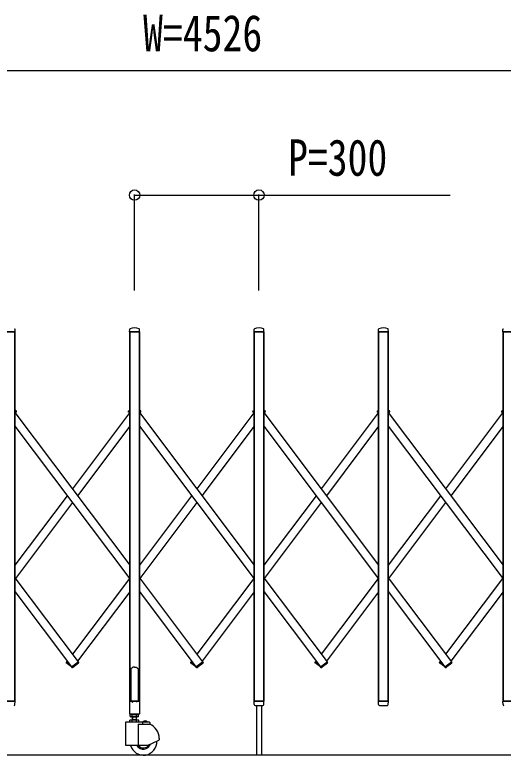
# Model space of a CAD drawing. Units: millimetres, scale not verified. Extents: x -16832 to 16820, y -11892 to 11880.
# Drawn here: x -5140 to -3962, y -871 to 914 of the extents above; entities that cross this region are included whole.
import ezdxf
from ezdxf.enums import TextEntityAlignment as Align

# ---------------------------------------------------------------- set-up
doc = ezdxf.new("R2010")
doc.units = ezdxf.units.MM
doc.header["$LTSCALE"] = 50
for name, color, linetype in [('0-3_YKK_11E', 7, 'Continuous'), ('0-5_YKK_13', 4, 'Continuous'), ('0-6_YKK_A1', 4, 'Continuous'), ('0-7_YKK_D', 6, 'Continuous')]:
    doc.layers.add(name, color=color, linetype=linetype)
doc.styles.add('ＭＳ ゴシック', font='')
doc.styles.get('ＭＳ ゴシック').set_extended_font_data('MS Gothic')

msp = doc.modelspace()

# ---------------------------------------------------------------- linework, layer by layer
at = {"layer": '0-3_YKK_11E'}
msp.add_line((-1398.17, -870.59), (-7584.19, -870.59), dxfattribs=at)
at = {"layer": '0-5_YKK_13'}
for p, q in [((-5139.71, 149.41), (-5163.11, 149.41)), ((-5139.41, 149.73), (-5139.78, 155.85)), ((-4863.41, 149.73), (-4863.03, 155.85)), ((-4839.71, 149.41), (-4863.11, 149.41)), ((-4839.41, 149.73), (-4839.78, 155.85)), ((-4563.39, 149.71), (-4563.02, 155.84)), ((-4539.69, 149.39), (-4563.09, 149.39)), ((-4539.4, 149.71), (-4539.77, 155.84)), ((-4263.39, 149.71), (-4263.02, 155.84)), ((-4239.69, 149.39), (-4263.09, 149.39)), ((-4239.4, 149.71), (-4239.77, 155.84)), ((-3963.39, 149.71), (-3963.02, 155.84)), ((-3939.69, 149.39), (-3963.09, 149.39)), ((-5136.49, -41.44), (-5139.91, -38.87)), ((-5137.19, -44.04), (-5139.91, -42)), ((-5137.19, -44.04), (-5136.29, -42.84)), ((-4865.62, -44.04), (-4866.53, -42.84)), ((-4866.33, -41.44), (-4862.91, -38.87)), ((-4865.62, -44.04), (-4862.91, -42)), ((-4836.49, -41.44), (-4839.91, -38.87)), ((-4837.19, -44.04), (-4839.91, -42)), ((-4837.19, -44.04), (-4836.29, -42.84)), ((-4565.62, -44.04), (-4566.53, -42.84)), ((-4566.33, -41.44), (-4562.91, -38.87)), ((-4565.62, -44.04), (-4562.91, -42)), ((-4536.47, -41.46), (-4539.89, -38.89)), ((-4537.18, -44.06), (-4539.89, -42.02)), ((-4537.18, -44.06), (-4536.27, -42.86)), ((-4265.61, -44.06), (-4266.51, -42.86)), ((-4266.32, -41.46), (-4262.89, -38.89)), ((-4265.61, -44.06), (-4262.89, -42.02)), ((-4236.47, -41.46), (-4239.89, -38.89)), ((-4237.18, -44.06), (-4239.89, -42.02)), ((-4237.18, -44.06), (-4236.27, -42.86)), ((-3965.61, -44.06), (-3966.51, -42.86)), ((-3966.32, -41.46), (-3962.89, -38.89)), ((-3965.61, -44.06), (-3962.89, -42.02)), ((-5015.6, -645.76), (-5016.5, -646.96)), ((-5003.45, -658.03), (-5016.3, -648.36)), ((-5008.56, -651.06), (-5015.6, -645.76)), ((-5003.6, -658.15), (-4987.14, -645.76)), ((-5003.6, -658.15), (-5002.7, -659.35)), ((-5001.3, -659.55), (-4986.44, -648.36)), ((-4999.14, -658.15), (-5000.04, -659.35)), ((-4999.14, -658.15), (-4999.29, -658.03)), ((-4987.14, -645.76), (-4986.24, -646.96)), ((-4851.41, -658.79), (-4855.41, -658.37)), ((-4851.41, -658.79), (-4847.41, -658.37)), ((-4847.41, -658.37), (-4846.41, -659.26)), ((-4846.41, -659.26), (-4844.91, -660.49)), ((-4715.6, -645.76), (-4716.5, -646.96)), ((-4703.45, -658.03), (-4716.3, -648.36)), ((-4708.56, -651.06), (-4715.6, -645.76)), ((-4703.6, -658.15), (-4687.14, -645.76)), ((-4703.6, -658.15), (-4702.7, -659.35)), ((-4701.3, -659.55), (-4686.44, -648.36)), ((-4699.14, -658.15), (-4700.04, -659.35)), ((-4699.14, -658.15), (-4699.29, -658.03)), ((-4687.14, -645.76), (-4686.24, -646.96)), ((-4415.59, -645.78), (-4416.49, -646.98)), ((-4403.44, -658.05), (-4416.29, -648.38)), ((-4408.54, -651.08), (-4415.59, -645.78)), ((-4403.59, -658.17), (-4387.13, -645.78)), ((-4403.59, -658.17), (-4402.69, -659.36)), ((-4401.29, -659.56), (-4386.42, -648.38)), ((-4399.13, -658.17), (-4400.03, -659.36)), ((-4399.13, -658.17), (-4399.28, -658.05)), ((-4387.13, -645.78), (-4386.23, -646.98)), ((-4115.59, -645.78), (-4116.49, -646.98)), ((-4103.44, -658.05), (-4116.29, -648.38)), ((-4108.54, -651.08), (-4115.59, -645.78)), ((-4103.59, -658.17), (-4087.13, -645.78)), ((-4103.59, -658.17), (-4102.69, -659.36)), ((-4101.29, -659.56), (-4086.42, -648.38)), ((-4099.13, -658.17), (-4100.03, -659.36)), ((-4099.13, -658.17), (-4099.28, -658.05)), ((-4087.13, -645.78), (-4086.23, -646.98)), ((-4860.41, -662.05), (-4860.41, -740.49)), ((-4844.91, -660.49), (-4843.41, -661.51)), ((-4843.41, -661.51), (-4842.41, -662.05)), ((-4842.41, -662.05), (-4842.41, -740.49)), ((-5139.71, -740.59), (-5163.11, -740.59)), ((-5139.88, -748.71), (-5139.86, -748.3)), ((-5139.86, -748.3), (-5139.41, -740.91)), ((-4863.71, -741.09), (-4863.71, -770.49)), ((-4860.41, -740.49), (-4863.11, -740.49)), ((-4860.41, -740.49), (-4855.41, -742.49)), ((-4842.41, -740.49), (-4847.41, -742.49)), ((-4839.71, -740.49), (-4842.41, -740.49)), ((-4839.11, -770.49), (-4839.11, -741.09)), ((-4562.94, -748.32), (-4563.39, -740.93)), ((-4539.69, -740.61), (-4563.09, -740.61)), ((-4562.94, -748.32), (-4562.92, -748.73)), ((-4539.87, -748.73), (-4539.85, -748.32)), ((-4539.85, -748.32), (-4539.4, -740.93)), ((-4262.94, -748.32), (-4263.39, -740.93)), ((-4239.69, -740.61), (-4263.09, -740.61)), ((-4262.94, -748.32), (-4262.92, -748.73)), ((-4239.87, -748.73), (-4239.85, -748.32)), ((-4239.85, -748.32), (-4239.4, -740.93)), ((-3962.94, -748.32), (-3963.39, -740.93)), ((-3939.69, -740.61), (-3963.09, -740.61)), ((-3962.94, -748.32), (-3962.92, -748.73)), ((-4560.92, -750.61), (-4541.87, -750.61)), ((-4260.92, -750.61), (-4241.87, -750.61)), ((-4863.11, -771.09), (-4839.71, -771.09))]:
    msp.add_line(p, q, dxfattribs=at)
for points in [[(-4855.41, -658.37), (-4856.41, -659.26), (-4857.91, -660.49)], [(-4857.91, -660.49), (-4859.41, -661.51), (-4860.41, -662.05)]]:
    msp.add_lwpolyline(points, dxfattribs=at)
for centre, radius, start, end in [((-5140.78, 155.79), 1, 3.5, 62.3399), ((-5139.71, 149.71), 0.3, 270, 0), ((-5139.71, 149.71), 0.3, 0, 3.5), ((-4863.11, 149.71), 0.3, 176.5, 180), ((-4863.11, 149.71), 0.3, 180, 270), ((-4862.03, 155.79), 1, 117.6601, 176.5), ((-4851.41, 135.52), 23.89, 62.3399, 117.6601), ((-4840.78, 155.79), 1, 3.5, 62.3399), ((-4839.71, 149.71), 0.3, 270, 0), ((-4839.71, 149.71), 0.3, 0, 3.5), ((-4563.09, 149.69), 0.3, 176.5, 180), ((-4563.09, 149.69), 0.3, 180, 270), ((-4562.02, 155.78), 1, 117.6601, 176.5), ((-4551.39, 135.5), 23.89, 62.3399, 117.6601), ((-4540.77, 155.78), 1, 3.5, 62.3399), ((-4539.69, 149.69), 0.3, 270, 0), ((-4539.69, 149.69), 0.3, 0, 3.5), ((-4263.09, 149.69), 0.3, 176.5, 180), ((-4263.09, 149.69), 0.3, 180, 270), ((-4262.02, 155.78), 1, 117.6601, 176.5), ((-4251.39, 135.5), 23.89, 62.3399, 117.6601), ((-4240.77, 155.78), 1, 3.5, 62.3399), ((-4239.69, 149.69), 0.3, 270, 0), ((-4239.69, 149.69), 0.3, 0, 3.5), ((-3963.09, 149.69), 0.3, 176.5, 180), ((-3963.09, 149.69), 0.3, 180, 270), ((-3962.02, 155.78), 1, 117.6601, 176.5), ((-5137.09, -42.24), 1, 323.04394, 53.04394), ((-4865.73, -42.24), 1, 126.95606, 216.95606), ((-4837.09, -42.24), 1, 323.04394, 53.04394), ((-4565.73, -42.24), 1, 126.95606, 216.95606), ((-4537.07, -42.26), 1, 323.04394, 53.04394), ((-4265.72, -42.26), 1, 126.95606, 216.95606), ((-4237.07, -42.26), 1, 323.04394, 53.04394), ((-3965.72, -42.26), 1, 126.95606, 216.95606), ((-5015.7, -647.56), 1, 143.04394, 233.04394), ((-5001.9, -658.75), 1, 216.95606, 306.95606), ((-5000.84, -658.75), 1, 233.04394, 323.04394), ((-4987.04, -647.56), 1, 306.95606, 36.95606), ((-4715.7, -647.56), 1, 143.04394, 233.04394), ((-4701.9, -658.75), 1, 216.95606, 306.95606), ((-4700.84, -658.75), 1, 233.04394, 323.04394), ((-4687.04, -647.56), 1, 306.95606, 36.95606), ((-4415.69, -647.58), 1, 143.04394, 233.04394), ((-4401.89, -658.76), 1, 216.95606, 306.95606), ((-4400.83, -658.76), 1, 233.04394, 323.04394), ((-4387.02, -647.58), 1, 306.95606, 36.95606), ((-4115.69, -647.58), 1, 143.04394, 233.04394), ((-4101.89, -658.76), 1, 216.95606, 306.95606), ((-4100.83, -658.76), 1, 233.04394, 323.04394), ((-4087.02, -647.58), 1, 306.95606, 36.95606), ((-5141.88, -748.59), 2, 270, 356.5), ((-5139.71, -740.89), 0.3, 356.5, 90), ((-4863.11, -741.09), 0.6, 90, 180), ((-4839.71, -741.09), 0.6, 0, 90), ((-4563.09, -740.91), 0.3, 90, 183.5), ((-4560.92, -748.61), 2, 183.5, 270), ((-4541.87, -748.61), 2, 270, 356.5), ((-4539.69, -740.91), 0.3, 356.5, 90), ((-4263.09, -740.91), 0.3, 90, 183.5), ((-4260.92, -748.61), 2, 183.5, 270), ((-4241.87, -748.61), 2, 270, 356.5), ((-4239.69, -740.91), 0.3, 356.5, 90), ((-3963.09, -740.91), 0.3, 90, 183.5), ((-3960.92, -748.61), 2, 183.5, 270), ((-4863.11, -770.49), 0.6, 180, 270), ((-4839.71, -770.49), 0.6, 270, 0)]:
    msp.add_arc(centre, radius, start, end, dxfattribs=at)
at = {"layer": '0-6_YKK_A1'}
for p, q in [((-4562.89, 149.39), (-4539.89, 149.39)), ((-4539.89, 149.39), (-4562.89, 149.39)), ((-4262.89, 149.39), (-4239.89, 149.39)), ((-4239.89, 149.39), (-4262.89, 149.39)), ((-5139.91, -44.46), (-4862.91, -412.64)), ((-5138.88, -45.83), (-5137.41, -43.87)), ((-4863.9, -45.84), (-5001.38, -228.58)), ((-4865.39, -43.86), (-4862.91, -42)), ((-4865.39, -43.86), (-4862.91, -47.16)), ((-4839.91, -44.46), (-4562.91, -412.64)), ((-4838.88, -45.83), (-4837.41, -43.87)), ((-4563.9, -45.84), (-4701.38, -228.58)), ((-4565.39, -43.86), (-4562.91, -42)), ((-4565.39, -43.86), (-4562.91, -47.16)), ((-4539.89, -44.48), (-4262.89, -412.66)), ((-4538.87, -45.84), (-4537.4, -43.89)), ((-4263.88, -45.86), (-4401.37, -228.6)), ((-4265.37, -43.88), (-4262.89, -42.02)), ((-4265.37, -43.88), (-4262.89, -47.17)), ((-4239.89, -44.48), (-3962.89, -412.66)), ((-4238.87, -45.84), (-4237.4, -43.89)), ((-3963.88, -45.86), (-4101.37, -228.6)), ((-3965.37, -43.88), (-3962.89, -42.02)), ((-3965.37, -43.88), (-3962.89, -47.17)), ((-5139.91, -77.73), (-4862.91, -445.91)), ((-4862.91, -77.79), (-4988.87, -245.22)), ((-4839.91, -77.73), (-4562.91, -445.91)), ((-4562.91, -77.79), (-4688.87, -245.22)), ((-4539.89, -77.74), (-4262.89, -445.92)), ((-4262.89, -77.81), (-4388.86, -245.23)), ((-4239.89, -77.74), (-3962.89, -445.92)), ((-3962.89, -77.81), (-4088.86, -245.23)), ((-5013.9, -245.22), (-5139.91, -412.71)), ((-4713.9, -245.22), (-4839.91, -412.71)), ((-4413.88, -245.23), (-4539.89, -412.72)), ((-4113.88, -245.23), (-4239.89, -412.72)), ((-5001.38, -261.85), (-5138.87, -444.59)), ((-4701.38, -261.85), (-4838.87, -444.59)), ((-4401.37, -261.87), (-4538.86, -444.61)), ((-4101.37, -261.87), (-4238.86, -444.61)), ((-5139.91, -443.21), (-4987.38, -645.94)), ((-4863.88, -444.61), (-5001.37, -627.35)), ((-4839.91, -443.21), (-4687.38, -645.94)), ((-4563.88, -444.61), (-4701.37, -627.35)), ((-4539.89, -443.23), (-4387.37, -645.96)), ((-4263.87, -444.62), (-4401.36, -627.37)), ((-4239.89, -443.23), (-4087.37, -645.96)), ((-3963.87, -444.62), (-4101.36, -627.37)), ((-5139.91, -476.48), (-5003.36, -657.97)), ((-4862.91, -476.58), (-4988.86, -643.98)), ((-4839.91, -476.48), (-4703.36, -657.97)), ((-4562.91, -476.58), (-4688.86, -643.98)), ((-4539.89, -476.49), (-4403.35, -657.99)), ((-4262.89, -476.59), (-4388.84, -644)), ((-4239.89, -476.49), (-4103.35, -657.99)), ((-3962.89, -476.59), (-4088.84, -644)), ((-5013.88, -643.98), (-5015.36, -645.94)), ((-5008.56, -651.06), (-5015.36, -645.94)), ((-5003.36, -657.97), (-4987.38, -645.94)), ((-4713.88, -643.98), (-4715.36, -645.94)), ((-4708.56, -651.06), (-4715.36, -645.94)), ((-4703.36, -657.97), (-4687.38, -645.94)), ((-4413.87, -644), (-4415.35, -645.96)), ((-4408.54, -651.08), (-4415.35, -645.96)), ((-4403.35, -657.99), (-4387.37, -645.96)), ((-4113.87, -644), (-4115.35, -645.96)), ((-4108.54, -651.08), (-4115.35, -645.96)), ((-4103.35, -657.99), (-4087.37, -645.96)), ((-4562.89, -740.61), (-4539.89, -740.61)), ((-4539.89, -740.61), (-4562.89, -740.61)), ((-4262.89, -740.61), (-4239.89, -740.61)), ((-4239.89, -740.61), (-4262.89, -740.61)), ((-4557.39, -750.61), (-4557.39, -870.61)), ((-4545.39, -750.61), (-4545.39, -870.61)), ((-4861.87, -777.63), (-4860.56, -778.39)), ((-4860.66, -770.59), (-4860.66, -772.39)), ((-4843.56, -778.39), (-4860.56, -778.39)), ((-4857.06, -778.39), (-4857.06, -786.59)), ((-4857.06, -784.59), (-4847.06, -784.59)), ((-4856.25, -784.59), (-4857.06, -785.99)), ((-4856.96, -777.63), (-4856.96, -773.15)), ((-4856.25, -778.39), (-4856.25, -784.59)), ((-4847.87, -778.39), (-4847.87, -784.59)), ((-4847.87, -784.59), (-4847.06, -785.99)), ((-4847.15, -777.63), (-4847.15, -773.15)), ((-4847.06, -786.59), (-4847.06, -778.39)), ((-4842.24, -777.63), (-4843.56, -778.39)), ((-4873.06, -791.59), (-4873.06, -846.09)), ((-4872.06, -790.59), (-4816.06, -790.59)), ((-4863.03, -790.59), (-4863.03, -786.59)), ((-4857.54, -790.59), (-4857.54, -786.59)), ((-4846.57, -790.59), (-4846.57, -786.59)), ((-4843.11, -795.59), (-4843.11, -847.09)), ((-4843.04, -795.59), (-4815.06, -795.59)), ((-4832.44, -791.59), (-4832.44, -795.59)), ((-4821.36, -790.08), (-4830.76, -790.08)), ((-4830.76, -790.59), (-4830.76, -790.08)), ((-4821.36, -790.59), (-4830.76, -790.59)), ((-4821.36, -790.59), (-4821.36, -790.08)), ((-4815.06, -791.59), (-4815.06, -795.59)), ((-4820.06, -847.09), (-4792.63, -834.3)), ((-4792.06, -830.51), (-4792.06, -833.4)), ((-4820.06, -847.09), (-4872.06, -847.09))]:
    msp.add_line(p, q, dxfattribs=at)
for points in [[(-5162.91, 149.41), (-5139.91, 149.41), (-5139.91, -740.59), (-5162.91, -740.59)], [(-5162.91, -740.59), (-5139.91, -740.59), (-5139.91, 149.41), (-5162.91, 149.41)], [(-4862.91, 149.41), (-4839.91, 149.41), (-4839.91, -740.59), (-4862.91, -740.59)], [(-4862.91, -740.59), (-4839.91, -740.59), (-4839.91, 149.41), (-4862.91, 149.41)], [(-4562.89, 149.39), (-4539.89, 149.39), (-4539.89, -740.61), (-4562.89, -740.61)], [(-4562.89, -740.61), (-4539.89, -740.61), (-4539.89, 149.39), (-4562.89, 149.39)], [(-4262.89, 149.39), (-4239.89, 149.39), (-4239.89, -740.61), (-4262.89, -740.61)], [(-4262.89, -740.61), (-4239.89, -740.61), (-4239.89, 149.39), (-4262.89, 149.39)], [(-3962.89, 149.39), (-3939.89, 149.39), (-3939.89, -740.61), (-3962.89, -740.61)], [(-3962.89, -740.61), (-3939.89, -740.61), (-3939.89, 149.39), (-3962.89, 149.39)]]:
    msp.add_lwpolyline(points, close=True, dxfattribs=at)
for points in [[(-4862.91, 149.41), (-4839.91, 149.41), (-4862.91, 149.41)], [(-5139.91, -42), (-5137.43, -43.86), (-5139.91, -42)], [(-4839.91, -42), (-4837.43, -43.86), (-4839.91, -42)], [(-4539.89, -42.02), (-4537.42, -43.88), (-4539.89, -42.02)], [(-4239.89, -42.02), (-4237.42, -43.88), (-4239.89, -42.02)], [(-4861.87, -777.63), (-4861.87, -773.15), (-4860.56, -772.39)], [(-4860.66, -772.39), (-4843.46, -772.39), (-4843.46, -770.59)], [(-4842.24, -777.63), (-4842.24, -773.15), (-4843.56, -772.39), (-4860.56, -772.39)], [(-4841.09, -790.59), (-4841.09, -786.59), (-4863.03, -786.59)], [(-4828.16, -788.44), (-4827.21, -790.38), (-4826.06, -791)], [(-4823.96, -788.44), (-4824.91, -790.38), (-4826.06, -791)]]:
    msp.add_lwpolyline(points, dxfattribs=at)
for centre, radius, start, end in [((-4859.42, -776.74), 4.34, 55.61575, 124.38425), ((-4859.42, -774.05), 4.34, 235.61575, 304.38425), ((-4852.06, -788.63), 16.24, 72.41205, 107.58795), ((-4852.06, -762.15), 16.24, 252.41205, 287.58795), ((-4844.69, -776.74), 4.34, 55.61575, 124.38425), ((-4844.69, -774.05), 4.34, 235.61575, 304.38425), ((-4872.06, -791.59), 1, 90, 180), ((-4833.44, -791.59), 1, 0, 90), ((-4826.06, -794.64), 6.55, 44.12696, 135.87304), ((-4816.06, -791.59), 1, 0, 90), ((-4830.06, -830.51), 38, 0, 66.75044), ((-4830.06, -838.09), 32.5, 196.07665, 2.6035), ((-4793.06, -833.4), 1, 295, 0), ((-4872.06, -846.09), 1, 180, 270), ((-4830.06, -838.09), 18, 210, 341.53259), ((-4830.06, -838.09), 15, 216.8699, 329.35772)]:
    msp.add_arc(centre, radius, start, end, dxfattribs=at)
at = {"layer": '0-7_YKK_D'}
for p, q in [((-6769.91, 779.41), (-2443.91, 779.41)), ((-4851.41, 249.41), (-4851.41, 480.41)), ((-4551.41, 249.41), (-4551.41, 480.41))]:
    msp.add_line(p, q, dxfattribs=at)
msp.add_lwpolyline([(-4851.41, 479.41), (-4551.41, 479.41), (-4090.21, 479.41)], dxfattribs=at)
for centre in [(-4851.41, 479.41), (-4551.41, 479.41)]:
    msp.add_circle(centre, 12.5, dxfattribs=at)

# ---------------------------------------------------------------- texts
at = {"layer": '0-7_YKK_D', "style": 'ＭＳ ゴシック', "width": 0.8}
for s, p in [('W=4526', (-4830.91, 799.41)), ('P=300', (-4481.41, 499.41))]:
    msp.add_text(s, height=87.98, dxfattribs=at).set_placement(p, align=Align.BOTTOM_LEFT)

doc.saveas('drawing.dxf')
